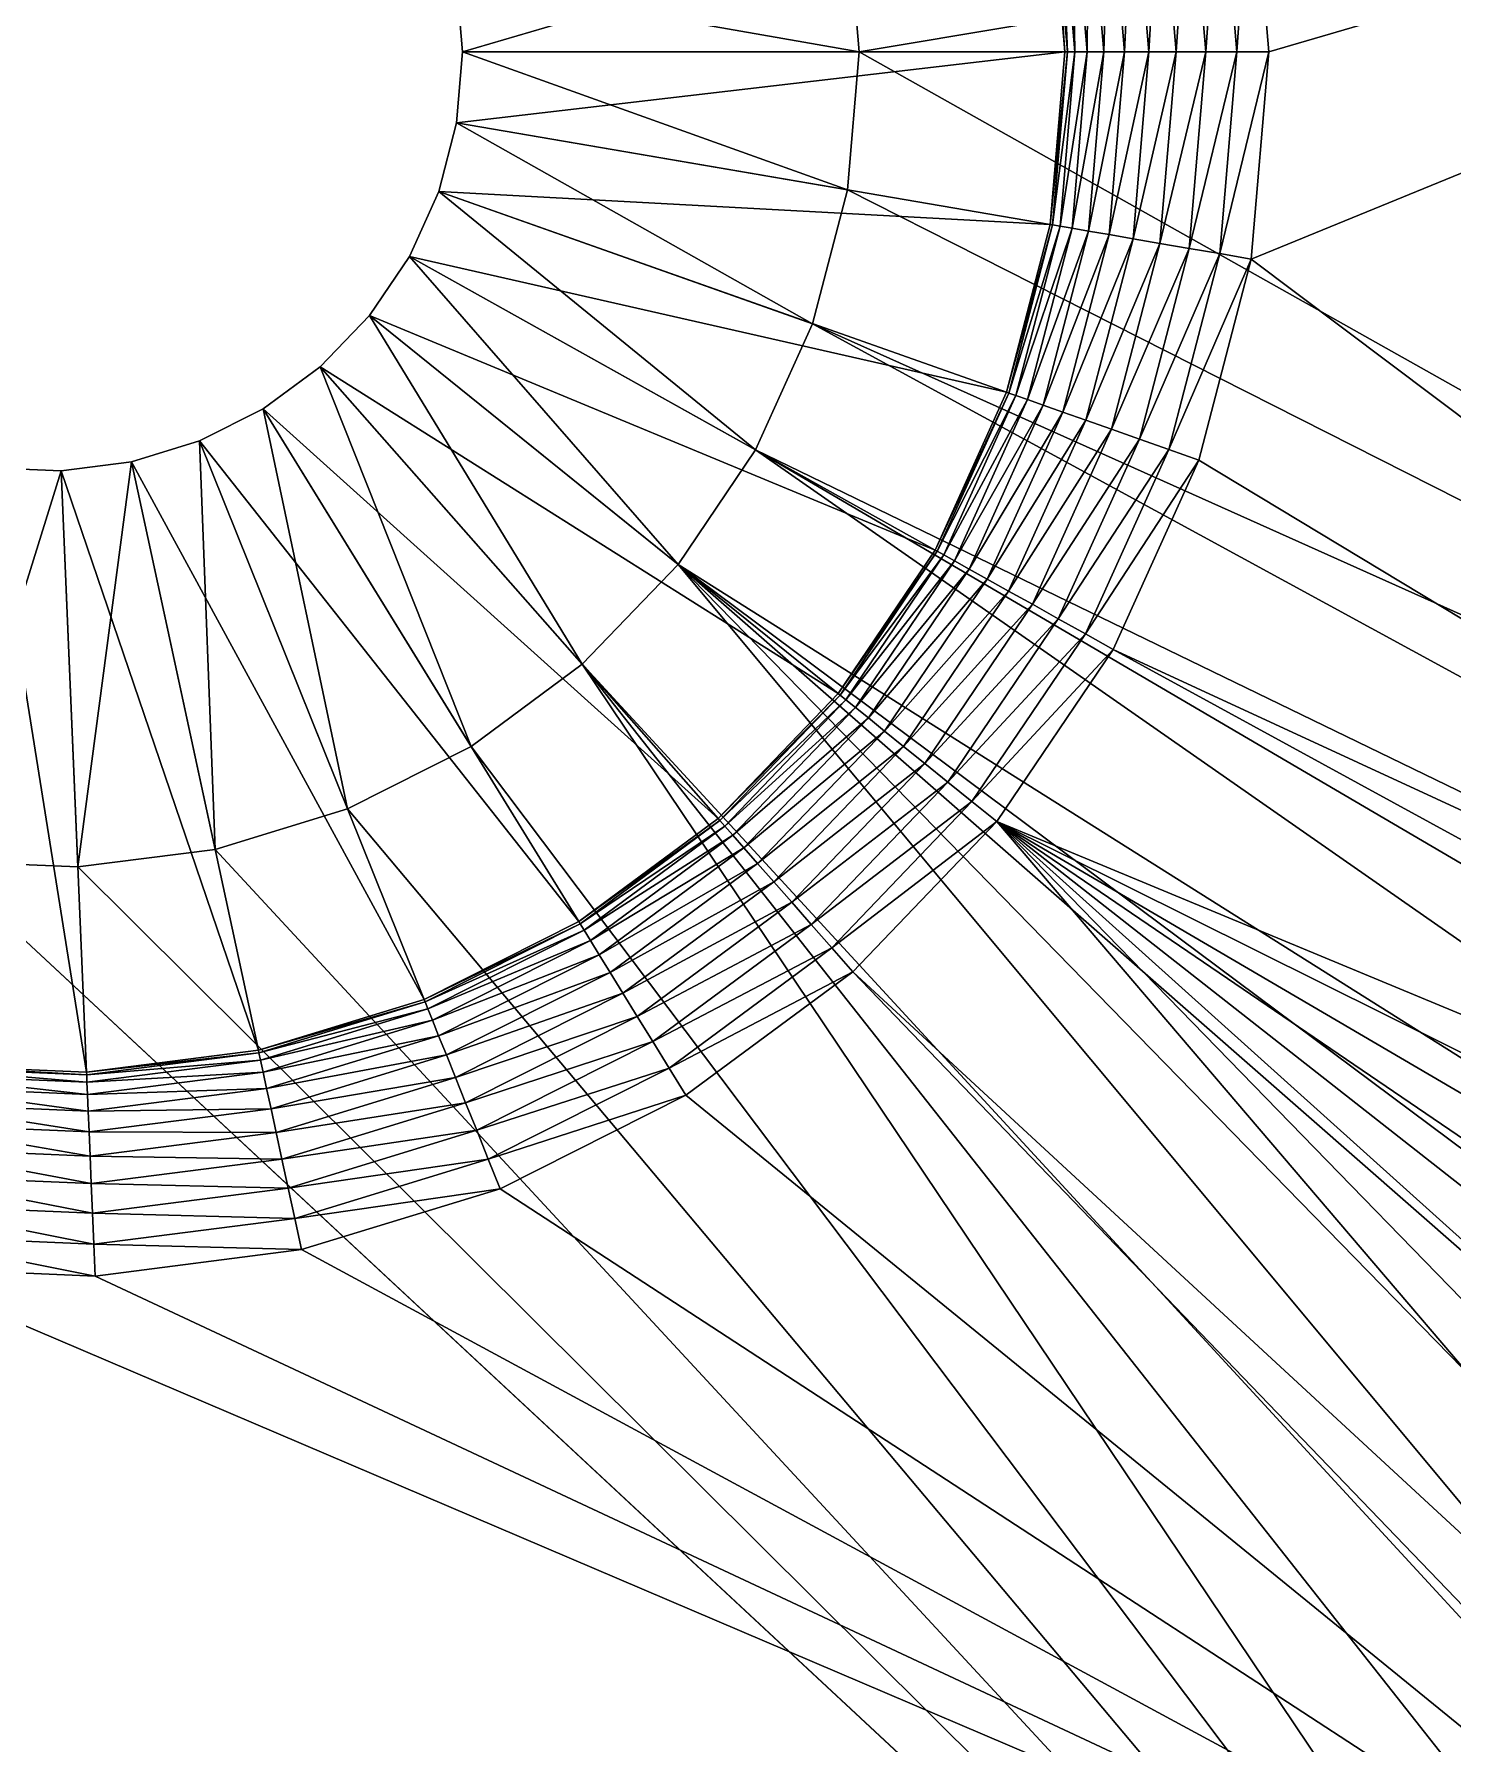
# Model space of a CAD drawing. Header units: millimetres. Extents: x 19.3 to 105.6, y 153.8 to 217.3.
# Drawn here: x 90.35 to 95.87, y 158.64 to 165.29 of the extents above; entities that cross this region are included whole.
import ezdxf

# ---------------------------------------------------------------- set-up
doc = ezdxf.new("R2010")
doc.units = ezdxf.units.MM
doc.layers.get('0').update_dxf_attribs({"color": 132, "linetype": 'CONTINUOUS'})

msp = doc.modelspace()

# ---------------------------------------------------------------- linework, layer by layer
at = {"invisible_edges": 16}
for points in [[(95.1542, 165.2222, 19.0436), (101.794, 167.1642, 19.0436), (95.0856, 164.4162, 19.0436)], [(95.0856, 164.4162, 19.0436), (101.794, 167.1642, 19.0436), (101.1786, 159.833, 19.0436)], [(95.1542, 165.2222, 19.0436), (95.0856, 166.0281, 19.0436), (101.794, 167.1642, 19.0436)], [(104.1758, 166.9976, 21.4312), (93.5147, 165.7587, 21.4312), (93.5604, 165.2222, 21.4312)], [(104.1758, 166.9976, 21.4312), (93.5604, 165.2222, 21.4312), (103.5548, 159.6001, 21.4312)], [(94.7305, 165.9672, 18.9571), (94.6877, 165.2222, 18.8921), (94.6258, 165.9492, 18.8921)], [(94.7939, 165.2222, 18.9571), (94.6877, 165.2222, 18.8921), (94.7305, 165.9672, 18.9571)], [(94.8439, 165.9866, 19.0048), (94.7939, 165.2222, 18.9571), (94.7305, 165.9672, 18.9571)], [(94.909, 165.2222, 19.0048), (94.7939, 165.2222, 18.9571), (94.8439, 165.9866, 19.0048)], [(94.9632, 166.0071, 19.0339), (94.909, 165.2222, 19.0048), (94.8439, 165.9866, 19.0048)], [(95.0301, 165.2222, 19.0339), (94.909, 165.2222, 19.0048), (94.9632, 166.0071, 19.0339)], [(95.0856, 166.0281, 19.0436), (95.0301, 165.2222, 19.0339), (94.9632, 166.0071, 19.0339)], [(95.1542, 165.2222, 19.0436), (95.0301, 165.2222, 19.0339), (95.0856, 166.0281, 19.0436)], [(94.3416, 165.9005, 18.4952), (94.3703, 165.2222, 18.3741), (94.3129, 165.8956, 18.3741)], [(94.3886, 165.9086, 18.6103), (94.3993, 165.2222, 18.4952), (94.3416, 165.9005, 18.4952)], [(94.3993, 165.2222, 18.4952), (94.3703, 165.2222, 18.3741), (94.3416, 165.9005, 18.4952)], [(94.4527, 165.9196, 18.7165), (94.447, 165.2222, 18.6103), (94.3886, 165.9086, 18.6103)], [(94.447, 165.2222, 18.6103), (94.3993, 165.2222, 18.4952), (94.3886, 165.9086, 18.6103)], [(94.5121, 165.2222, 18.7165), (94.447, 165.2222, 18.6103), (94.4527, 165.9196, 18.7165)], [(94.5324, 165.9332, 18.8112), (94.5121, 165.2222, 18.7165), (94.4527, 165.9196, 18.7165)], [(94.593, 165.2222, 18.8112), (94.5121, 165.2222, 18.7165), (94.5324, 165.9332, 18.8112)], [(94.6258, 165.9492, 18.8921), (94.593, 165.2222, 18.8112), (94.5324, 165.9332, 18.8112)], [(94.6877, 165.2222, 18.8921), (94.593, 165.2222, 18.8112), (94.6258, 165.9492, 18.8921)], [(91.9939, 165.498, 15.8687), (94.3033, 165.8939, 15.8687), (92.0173, 165.2222, 15.8687)], [(92.0173, 165.2222, 15.8687), (94.3033, 165.8939, 15.8687), (94.3605, 165.2222, 15.8687)], [(94.3129, 165.8956, 18.3741), (94.3605, 165.2222, 18.2499), (94.3033, 165.8939, 18.2499)], [(94.3605, 165.2222, 18.2499), (94.3605, 165.2222, 15.8687), (94.3033, 165.8939, 15.8687)], [(94.3605, 165.2222, 18.2499), (94.3033, 165.8939, 15.8687), (94.3033, 165.8939, 18.2499)], [(94.3703, 165.2222, 18.3741), (94.3605, 165.2222, 18.2499), (94.3129, 165.8956, 18.3741)], [(91.9939, 165.498, 19.9326), (93.5604, 165.2222, 19.9326), (93.5147, 165.7587, 19.9326)], [(93.5604, 165.2222, 19.9326), (93.5604, 165.2222, 21.4312), (93.5147, 165.7587, 21.4312)], [(93.5604, 165.2222, 19.9326), (93.5147, 165.7587, 21.4312), (93.5147, 165.7587, 19.9326)], [(91.9939, 165.498, 19.9326), (91.9939, 165.498, 15.8687), (92.0173, 165.2222, 15.8687)], [(91.9939, 165.498, 19.9326), (92.0173, 165.2222, 15.8687), (92.0173, 165.2222, 19.9326)], [(92.0173, 165.2222, 19.9326), (93.5604, 165.2222, 19.9326), (91.9939, 165.498, 19.9326)], [(92.0173, 165.2222, 15.8687), (94.3605, 165.2222, 15.8687), (91.9939, 164.9464, 15.8687)], [(91.9939, 164.9464, 15.8687), (94.3605, 165.2222, 15.8687), (94.3033, 164.5504, 15.8687)], [(92.0173, 165.2222, 19.9326), (92.0173, 165.2222, 15.8687), (91.9939, 164.9464, 15.8687)], [(92.0173, 165.2222, 19.9326), (91.9939, 164.9464, 15.8687), (91.9939, 164.9464, 19.9326)], [(91.9939, 164.9464, 19.9326), (93.5147, 164.6856, 19.9326), (92.0173, 165.2222, 19.9326)], [(92.0173, 165.2222, 19.9326), (93.5147, 164.6856, 19.9326), (93.5604, 165.2222, 19.9326)], [(93.5604, 165.2222, 21.4312), (93.5147, 164.6856, 21.4312), (103.5548, 159.6001, 21.4312)], [(93.5147, 164.6856, 19.9326), (93.5604, 165.2222, 21.4312), (93.5604, 165.2222, 19.9326)], [(93.5147, 164.6856, 19.9326), (93.5147, 164.6856, 21.4312), (93.5604, 165.2222, 21.4312)], [(94.3033, 164.5504, 18.2499), (94.3033, 164.5504, 15.8687), (94.3605, 165.2222, 15.8687)], [(94.3033, 164.5504, 18.2499), (94.3605, 165.2222, 15.8687), (94.3605, 165.2222, 18.2499)], [(94.3129, 164.5487, 18.3741), (94.3033, 164.5504, 18.2499), (94.3703, 165.2222, 18.3741)], [(94.3703, 165.2222, 18.3741), (94.3033, 164.5504, 18.2499), (94.3605, 165.2222, 18.2499)], [(94.3416, 164.5438, 18.4952), (94.3129, 164.5487, 18.3741), (94.3993, 165.2222, 18.4952)], [(94.3993, 165.2222, 18.4952), (94.3129, 164.5487, 18.3741), (94.3703, 165.2222, 18.3741)], [(94.3886, 164.5357, 18.6103), (94.3416, 164.5438, 18.4952), (94.447, 165.2222, 18.6103)], [(94.447, 165.2222, 18.6103), (94.3416, 164.5438, 18.4952), (94.3993, 165.2222, 18.4952)], [(94.4527, 164.5247, 18.7165), (94.3886, 164.5357, 18.6103), (94.5121, 165.2222, 18.7165)], [(94.5121, 165.2222, 18.7165), (94.3886, 164.5357, 18.6103), (94.447, 165.2222, 18.6103)], [(94.5324, 164.5111, 18.8112), (94.4527, 164.5247, 18.7165), (94.593, 165.2222, 18.8112)], [(94.593, 165.2222, 18.8112), (94.4527, 164.5247, 18.7165), (94.5121, 165.2222, 18.7165)], [(94.6258, 164.4951, 18.8921), (94.5324, 164.5111, 18.8112), (94.6877, 165.2222, 18.8921)], [(94.6877, 165.2222, 18.8921), (94.5324, 164.5111, 18.8112), (94.593, 165.2222, 18.8112)], [(94.7305, 164.4771, 18.9571), (94.6258, 164.4951, 18.8921), (94.7939, 165.2222, 18.9571)], [(94.7939, 165.2222, 18.9571), (94.6258, 164.4951, 18.8921), (94.6877, 165.2222, 18.8921)], [(94.8439, 164.4577, 19.0048), (94.7305, 164.4771, 18.9571), (94.909, 165.2222, 19.0048)], [(94.909, 165.2222, 19.0048), (94.7305, 164.4771, 18.9571), (94.7939, 165.2222, 18.9571)], [(94.9632, 164.4372, 19.0339), (94.8439, 164.4577, 19.0048), (95.0301, 165.2222, 19.0339)], [(95.0301, 165.2222, 19.0339), (94.8439, 164.4577, 19.0048), (94.909, 165.2222, 19.0048)], [(95.0856, 164.4162, 19.0436), (94.9632, 164.4372, 19.0339), (95.1542, 165.2222, 19.0436)], [(95.1542, 165.2222, 19.0436), (94.9632, 164.4372, 19.0339), (95.0301, 165.2222, 19.0339)], [(91.9939, 164.9464, 15.8687), (94.3033, 164.5504, 15.8687), (91.9241, 164.6785, 15.8687)], [(91.9939, 164.9464, 19.9326), (91.9939, 164.9464, 15.8687), (91.9241, 164.6785, 15.8687)], [(91.9939, 164.9464, 19.9326), (91.9241, 164.6785, 15.8687), (91.9241, 164.6785, 19.9326)], [(91.9241, 164.6785, 19.9326), (93.379, 164.1644, 19.9326), (91.9939, 164.9464, 19.9326)], [(91.9939, 164.9464, 19.9326), (93.379, 164.1644, 19.9326), (93.5147, 164.6856, 19.9326)], [(98.025, 154.5859, 21.4312), (37.6347, 164.6856, 21.4312), (37.499, 164.1644, 21.4312)], [(89.9821, 162.0729, 21.4312), (37.6347, 164.6856, 21.4312), (98.025, 154.5859, 21.4312)], [(91.9241, 164.6785, 15.8687), (94.1334, 163.8979, 15.8687), (91.8101, 164.4263, 15.8687)], [(91.9241, 164.6785, 19.9326), (91.9241, 164.6785, 15.8687), (91.8101, 164.4263, 15.8687)], [(91.9241, 164.6785, 19.9326), (91.8101, 164.4263, 15.8687), (91.8101, 164.4263, 19.9326)], [(91.8101, 164.4263, 19.9326), (93.1572, 163.6737, 19.9326), (91.9241, 164.6785, 19.9326)], [(91.9241, 164.6785, 15.8687), (94.3033, 164.5504, 15.8687), (94.1334, 163.8979, 15.8687)], [(91.9241, 164.6785, 19.9326), (93.1572, 163.6737, 19.9326), (93.379, 164.1644, 19.9326)], [(103.5548, 159.6001, 21.4312), (93.5147, 164.6856, 21.4312), (93.379, 164.1644, 21.4312)], [(93.379, 164.1644, 19.9326), (93.379, 164.1644, 21.4312), (93.5147, 164.6856, 21.4312)], [(93.379, 164.1644, 19.9326), (93.5147, 164.6856, 21.4312), (93.5147, 164.6856, 19.9326)], [(94.1334, 163.8979, 18.2499), (94.1334, 163.8979, 15.8687), (94.3033, 164.5504, 15.8687)], [(94.1334, 163.8979, 18.2499), (94.3033, 164.5504, 15.8687), (94.3033, 164.5504, 18.2499)], [(94.3129, 164.5487, 18.3741), (94.1334, 163.8979, 18.2499), (94.3033, 164.5504, 18.2499)], [(94.1426, 163.8946, 18.3741), (94.1334, 163.8979, 18.2499), (94.3129, 164.5487, 18.3741)], [(94.3416, 164.5438, 18.4952), (94.1426, 163.8946, 18.3741), (94.3129, 164.5487, 18.3741)], [(94.17, 163.8849, 18.4952), (94.1426, 163.8946, 18.3741), (94.3416, 164.5438, 18.4952)], [(94.3886, 164.5357, 18.6103), (94.17, 163.8849, 18.4952), (94.3416, 164.5438, 18.4952)], [(94.215, 163.8691, 18.6103), (94.17, 163.8849, 18.4952), (94.3886, 164.5357, 18.6103)], [(94.4527, 164.5247, 18.7165), (94.215, 163.8691, 18.6103), (94.3886, 164.5357, 18.6103)], [(94.2763, 163.8474, 18.7165), (94.215, 163.8691, 18.6103), (94.4527, 164.5247, 18.7165)], [(94.5324, 164.5111, 18.8112), (94.2763, 163.8474, 18.7165), (94.4527, 164.5247, 18.7165)], [(94.3526, 163.8204, 18.8112), (94.2763, 163.8474, 18.7165), (94.5324, 164.5111, 18.8112)], [(94.6258, 164.4951, 18.8921), (94.3526, 163.8204, 18.8112), (94.5324, 164.5111, 18.8112)], [(94.4419, 163.7889, 18.8921), (94.3526, 163.8204, 18.8112), (94.6258, 164.4951, 18.8921)], [(94.7305, 164.4771, 18.9571), (94.4419, 163.7889, 18.8921), (94.6258, 164.4951, 18.8921)], [(94.542, 163.7535, 18.9571), (94.4419, 163.7889, 18.8921), (94.7305, 164.4771, 18.9571)], [(94.8439, 164.4577, 19.0048), (94.542, 163.7535, 18.9571), (94.7305, 164.4771, 18.9571)], [(94.6506, 163.7152, 19.0048), (94.542, 163.7535, 18.9571), (94.8439, 164.4577, 19.0048)], [(94.9632, 164.4372, 19.0339), (94.6506, 163.7152, 19.0048), (94.8439, 164.4577, 19.0048)], [(94.7647, 163.6748, 19.0339), (94.6506, 163.7152, 19.0048), (94.9632, 164.4372, 19.0339)], [(95.0856, 164.4162, 19.0436), (94.7647, 163.6748, 19.0339), (94.9632, 164.4372, 19.0339)], [(91.8101, 164.4263, 15.8687), (93.8557, 163.2835, 15.8687), (91.6551, 164.1969, 15.8687)], [(91.8101, 164.4263, 19.9326), (91.8101, 164.4263, 15.8687), (91.6551, 164.1969, 15.8687)], [(91.8101, 164.4263, 19.9326), (91.6551, 164.1969, 15.8687), (91.6551, 164.1969, 19.9326)], [(91.6551, 164.1969, 19.9326), (92.8556, 163.2276, 19.9326), (91.8101, 164.4263, 19.9326)], [(91.8101, 164.4263, 15.8687), (94.1334, 163.8979, 15.8687), (93.8557, 163.2835, 15.8687)], [(91.8101, 164.4263, 19.9326), (92.8556, 163.2276, 19.9326), (93.1572, 163.6737, 19.9326)], [(94.8818, 163.6335, 19.0436), (94.7647, 163.6748, 19.0339), (95.0856, 164.4162, 19.0436)], [(95.0856, 164.4162, 19.0436), (101.1786, 159.833, 19.0436), (94.8818, 163.6335, 19.0436)], [(91.6551, 164.1969, 15.8687), (93.4781, 162.7249, 15.8687), (91.4636, 163.9971, 15.8687)], [(91.6551, 164.1969, 19.9326), (91.6551, 164.1969, 15.8687), (91.4636, 163.9971, 15.8687)], [(91.6551, 164.1969, 19.9326), (91.4636, 163.9971, 15.8687), (91.4636, 163.9971, 19.9326)], [(91.4636, 163.9971, 19.9326), (92.483, 162.8388, 19.9326), (91.6551, 164.1969, 19.9326)], [(91.6551, 164.1969, 15.8687), (93.8557, 163.2835, 15.8687), (93.4781, 162.7249, 15.8687)], [(91.6551, 164.1969, 19.9326), (92.483, 162.8388, 19.9326), (92.8556, 163.2276, 19.9326)], [(37.499, 164.1644, 21.4312), (37.2772, 163.6737, 21.4312), (98.025, 154.5859, 21.4312)], [(103.3925, 158.7063, 21.4312), (93.379, 164.1644, 21.4312), (93.1572, 163.6737, 21.4312)], [(93.1572, 163.6737, 19.9326), (93.1572, 163.6737, 21.4312), (93.379, 164.1644, 21.4312)], [(93.1572, 163.6737, 19.9326), (93.379, 164.1644, 21.4312), (93.379, 164.1644, 19.9326)], [(103.5548, 159.6001, 21.4312), (93.379, 164.1644, 21.4312), (103.3925, 158.7063, 21.4312)], [(91.4636, 163.9971, 15.8687), (93.0116, 162.2381, 15.8687), (91.241, 163.8325, 15.8687)], [(91.4636, 163.9971, 19.9326), (91.4636, 163.9971, 15.8687), (91.241, 163.8325, 15.8687)], [(91.4636, 163.9971, 19.9326), (91.241, 163.8325, 15.8687), (91.241, 163.8325, 19.9326)], [(91.241, 163.8325, 19.9326), (92.0501, 162.5185, 19.9326), (91.4636, 163.9971, 19.9326)], [(91.4636, 163.9971, 15.8687), (93.4781, 162.7249, 15.8687), (93.0116, 162.2381, 15.8687)], [(91.4636, 163.9971, 19.9326), (92.0501, 162.5185, 19.9326), (92.483, 162.8388, 19.9326)], [(93.8557, 163.2835, 18.2499), (93.8557, 163.2835, 15.8687), (94.1334, 163.8979, 15.8687)], [(93.8557, 163.2835, 18.2499), (94.1334, 163.8979, 15.8687), (94.1334, 163.8979, 18.2499)], [(94.1426, 163.8946, 18.3741), (93.8557, 163.2835, 18.2499), (94.1334, 163.8979, 18.2499)], [(93.8642, 163.2787, 18.3741), (93.8557, 163.2835, 18.2499), (94.1426, 163.8946, 18.3741)], [(94.17, 163.8849, 18.4952), (93.8642, 163.2787, 18.3741), (94.1426, 163.8946, 18.3741)], [(93.8896, 163.2646, 18.4952), (93.8642, 163.2787, 18.3741), (94.17, 163.8849, 18.4952)], [(94.215, 163.8691, 18.6103), (93.8896, 163.2646, 18.4952), (94.17, 163.8849, 18.4952)], [(93.9312, 163.2413, 18.6103), (93.8896, 163.2646, 18.4952), (94.215, 163.8691, 18.6103)], [(94.2763, 163.8474, 18.7165), (93.9312, 163.2413, 18.6103), (94.215, 163.8691, 18.6103)], [(93.988, 163.2096, 18.7165), (93.9312, 163.2413, 18.6103), (94.2763, 163.8474, 18.7165)], [(94.3526, 163.8204, 18.8112), (93.988, 163.2096, 18.7165), (94.2763, 163.8474, 18.7165)], [(91.241, 163.8325, 15.8687), (92.4696, 161.8372, 15.8687), (90.9939, 163.7079, 15.8687)], [(91.241, 163.8325, 19.9326), (91.241, 163.8325, 15.8687), (90.9939, 163.7079, 15.8687)], [(91.241, 163.8325, 19.9326), (90.9939, 163.7079, 15.8687), (90.9939, 163.7079, 19.9326)], [(90.9939, 163.7079, 19.9326), (91.5692, 162.2761, 19.9326), (91.241, 163.8325, 19.9326)], [(91.241, 163.8325, 15.8687), (93.0116, 162.2381, 15.8687), (92.4696, 161.8372, 15.8687)], [(91.241, 163.8325, 19.9326), (91.5692, 162.2761, 19.9326), (92.0501, 162.5185, 19.9326)], [(94.0587, 163.1701, 18.8112), (93.988, 163.2096, 18.7165), (94.3526, 163.8204, 18.8112)], [(94.4419, 163.7889, 18.8921), (94.0587, 163.1701, 18.8112), (94.3526, 163.8204, 18.8112)], [(94.1413, 163.1239, 18.8921), (94.0587, 163.1701, 18.8112), (94.4419, 163.7889, 18.8921)], [(94.542, 163.7535, 18.9571), (94.1413, 163.1239, 18.8921), (94.4419, 163.7889, 18.8921)], [(90.9939, 163.7079, 15.8687), (91.8675, 161.5337, 15.8687), (90.7292, 163.6268, 15.8687)], [(90.9939, 163.7079, 19.9326), (90.9939, 163.7079, 15.8687), (90.7292, 163.6268, 15.8687)], [(90.9939, 163.7079, 19.9326), (90.7292, 163.6268, 15.8687), (90.7292, 163.6268, 19.9326)], [(90.7292, 163.6268, 19.9326), (91.0543, 162.1184, 19.9326), (90.9939, 163.7079, 19.9326)], [(90.9939, 163.7079, 15.8687), (92.4696, 161.8372, 15.8687), (91.8675, 161.5337, 15.8687)], [(90.9939, 163.7079, 19.9326), (91.0543, 162.1184, 19.9326), (91.5692, 162.2761, 19.9326)], [(94.2341, 163.0722, 18.9571), (94.1413, 163.1239, 18.8921), (94.542, 163.7535, 18.9571)], [(94.6506, 163.7152, 19.0048), (94.2341, 163.0722, 18.9571), (94.542, 163.7535, 18.9571)], [(94.3345, 163.016, 19.0048), (94.2341, 163.0722, 18.9571), (94.6506, 163.7152, 19.0048)], [(94.7647, 163.6748, 19.0339), (94.3345, 163.016, 19.0048), (94.6506, 163.7152, 19.0048)], [(98.025, 154.5859, 21.4312), (37.2772, 163.6737, 21.4312), (36.9756, 163.2276, 21.4312)], [(92.8556, 163.2276, 21.4312), (102.6458, 157.0567, 21.4312), (93.1572, 163.6737, 21.4312)], [(92.8556, 163.2276, 19.9326), (92.8556, 163.2276, 21.4312), (93.1572, 163.6737, 21.4312)], [(92.8556, 163.2276, 19.9326), (93.1572, 163.6737, 21.4312), (93.1572, 163.6737, 19.9326)], [(93.1572, 163.6737, 21.4312), (102.6458, 157.0567, 21.4312), (103.0868, 157.8508, 21.4312)], [(93.1572, 163.6737, 21.4312), (103.0868, 157.8508, 21.4312), (103.3925, 158.7063, 21.4312)], [(94.4403, 162.957, 19.0339), (94.3345, 163.016, 19.0048), (94.7647, 163.6748, 19.0339)], [(94.8818, 163.6335, 19.0436), (94.4403, 162.957, 19.0339), (94.7647, 163.6748, 19.0339)], [(90.1781, 163.6034, 15.8687), (90.5541, 161.2506, 15.8687), (89.8805, 161.2793, 15.8687)], [(90.1781, 163.6034, 19.9326), (89.9821, 162.0729, 19.9326), (90.4546, 163.5917, 19.9326)], [(90.4546, 163.5917, 19.9326), (89.9821, 162.0729, 19.9326), (90.5201, 162.05, 19.9326)], [(90.4546, 163.5917, 15.8687), (90.5541, 161.2506, 15.8687), (90.1781, 163.6034, 15.8687)], [(90.4546, 163.5917, 19.9326), (90.4546, 163.5917, 15.8687), (90.1781, 163.6034, 15.8687)], [(90.4546, 163.5917, 19.9326), (90.1781, 163.6034, 15.8687), (90.1781, 163.6034, 19.9326)], [(90.7292, 163.6268, 15.8687), (91.2229, 161.3363, 15.8687), (90.4546, 163.5917, 15.8687)], [(90.7292, 163.6268, 19.9326), (90.7292, 163.6268, 15.8687), (90.4546, 163.5917, 15.8687)], [(90.7292, 163.6268, 19.9326), (90.4546, 163.5917, 15.8687), (90.4546, 163.5917, 19.9326)], [(90.4546, 163.5917, 19.9326), (90.5201, 162.05, 19.9326), (90.7292, 163.6268, 19.9326)], [(90.4546, 163.5917, 15.8687), (91.2229, 161.3363, 15.8687), (90.5541, 161.2506, 15.8687)], [(90.7292, 163.6268, 19.9326), (90.5201, 162.05, 19.9326), (91.0543, 162.1184, 19.9326)], [(90.7292, 163.6268, 15.8687), (91.8675, 161.5337, 15.8687), (91.2229, 161.3363, 15.8687)], [(94.5487, 162.8964, 19.0436), (94.4403, 162.957, 19.0339), (94.8818, 163.6335, 19.0436)], [(94.8818, 163.6335, 19.0436), (101.1786, 159.833, 19.0436), (94.5487, 162.8964, 19.0436)], [(93.4781, 162.7249, 18.2499), (93.4781, 162.7249, 15.8687), (93.8557, 163.2835, 15.8687)], [(93.4781, 162.7249, 18.2499), (93.8557, 163.2835, 15.8687), (93.8557, 163.2835, 18.2499)], [(93.8642, 163.2787, 18.3741), (93.4781, 162.7249, 18.2499), (93.8557, 163.2835, 18.2499)], [(93.4857, 162.7188, 18.3741), (93.4781, 162.7249, 18.2499), (93.8642, 163.2787, 18.3741)], [(93.8896, 163.2646, 18.4952), (93.4857, 162.7188, 18.3741), (93.8642, 163.2787, 18.3741)], [(93.5084, 162.7005, 18.4952), (93.4857, 162.7188, 18.3741), (93.8896, 163.2646, 18.4952)], [(93.9312, 163.2413, 18.6103), (93.5084, 162.7005, 18.4952), (93.8896, 163.2646, 18.4952)], [(93.5455, 162.6706, 18.6103), (93.5084, 162.7005, 18.4952), (93.9312, 163.2413, 18.6103)], [(93.988, 163.2096, 18.7165), (93.5455, 162.6706, 18.6103), (93.9312, 163.2413, 18.6103)], [(98.025, 154.5859, 21.4312), (36.9756, 163.2276, 21.4312), (36.603, 162.8388, 21.4312)], [(92.483, 162.8388, 21.4312), (99.8116, 154.881, 21.4312), (92.8556, 163.2276, 21.4312)], [(92.483, 162.8388, 19.9326), (92.483, 162.8388, 21.4312), (92.8556, 163.2276, 21.4312)], [(92.483, 162.8388, 19.9326), (92.8556, 163.2276, 21.4312), (92.8556, 163.2276, 19.9326)], [(101.4083, 155.7348, 21.4312), (102.0813, 156.345, 21.4312), (92.8556, 163.2276, 21.4312)], [(92.8556, 163.2276, 21.4312), (102.0813, 156.345, 21.4312), (102.6458, 157.0567, 21.4312)], [(92.8556, 163.2276, 21.4312), (99.8116, 154.881, 21.4312), (100.645, 155.2424, 21.4312)], [(92.8556, 163.2276, 21.4312), (100.645, 155.2424, 21.4312), (101.4083, 155.7348, 21.4312)], [(93.5961, 162.6297, 18.7165), (93.5455, 162.6706, 18.6103), (93.988, 163.2096, 18.7165)], [(94.0587, 163.1701, 18.8112), (93.5961, 162.6297, 18.7165), (93.988, 163.2096, 18.7165)], [(93.659, 162.5789, 18.8112), (93.5961, 162.6297, 18.7165), (94.0587, 163.1701, 18.8112)], [(94.1413, 163.1239, 18.8921), (93.659, 162.5789, 18.8112), (94.0587, 163.1701, 18.8112)], [(93.7327, 162.5194, 18.8921), (93.659, 162.5789, 18.8112), (94.1413, 163.1239, 18.8921)], [(94.2341, 163.0722, 18.9571), (93.7327, 162.5194, 18.8921), (94.1413, 163.1239, 18.8921)], [(93.8153, 162.4527, 18.9571), (93.7327, 162.5194, 18.8921), (94.2341, 163.0722, 18.9571)], [(94.3345, 163.016, 19.0048), (93.8153, 162.4527, 18.9571), (94.2341, 163.0722, 18.9571)], [(93.9049, 162.3804, 19.0048), (93.8153, 162.4527, 18.9571), (94.3345, 163.016, 19.0048)], [(94.4403, 162.957, 19.0339), (93.9049, 162.3804, 19.0048), (94.3345, 163.016, 19.0048)], [(93.9991, 162.3043, 19.0339), (93.9049, 162.3804, 19.0048), (94.4403, 162.957, 19.0339)], [(94.5487, 162.8964, 19.0436), (93.9991, 162.3043, 19.0339), (94.4403, 162.957, 19.0339)], [(36.603, 162.8388, 21.4312), (36.1701, 162.5185, 21.4312), (98.025, 154.5859, 21.4312)], [(92.0501, 162.5185, 21.4312), (98.025, 154.5859, 21.4312), (92.483, 162.8388, 21.4312)], [(92.0501, 162.5185, 19.9326), (92.0501, 162.5185, 21.4312), (92.483, 162.8388, 21.4312)], [(92.0501, 162.5185, 19.9326), (92.483, 162.8388, 21.4312), (92.483, 162.8388, 19.9326)], [(98.025, 154.5859, 21.4312), (98.9304, 154.6602, 21.4312), (92.483, 162.8388, 21.4312)], [(92.483, 162.8388, 21.4312), (98.9304, 154.6602, 21.4312), (99.8116, 154.881, 21.4312)], [(94.0957, 162.2263, 19.0436), (93.9991, 162.3043, 19.0339), (94.5487, 162.8964, 19.0436)], [(94.5487, 162.8964, 19.0436), (101.086, 159.3233, 19.0436), (94.0957, 162.2263, 19.0436)], [(94.5487, 162.8964, 19.0436), (101.1786, 159.833, 19.0436), (101.086, 159.3233, 19.0436)], [(93.0116, 162.2381, 18.2499), (93.0116, 162.2381, 15.8687), (93.4781, 162.7249, 15.8687)], [(93.0116, 162.2381, 18.2499), (93.4781, 162.7249, 15.8687), (93.4781, 162.7249, 18.2499)], [(93.4857, 162.7188, 18.3741), (93.0116, 162.2381, 18.2499), (93.4781, 162.7249, 18.2499)], [(93.0181, 162.2308, 18.3741), (93.0116, 162.2381, 18.2499), (93.4857, 162.7188, 18.3741)], [(93.5084, 162.7005, 18.4952), (93.0181, 162.2308, 18.3741), (93.4857, 162.7188, 18.3741)], [(93.0373, 162.209, 18.4952), (93.0181, 162.2308, 18.3741), (93.5084, 162.7005, 18.4952)], [(93.5455, 162.6706, 18.6103), (93.0373, 162.209, 18.4952), (93.5084, 162.7005, 18.4952)], [(93.0688, 162.1732, 18.6103), (93.0373, 162.209, 18.4952), (93.5455, 162.6706, 18.6103)], [(93.5961, 162.6297, 18.7165), (93.0688, 162.1732, 18.6103), (93.5455, 162.6706, 18.6103)], [(93.1118, 162.1244, 18.7165), (93.0688, 162.1732, 18.6103), (93.5961, 162.6297, 18.7165)], [(93.659, 162.5789, 18.8112), (93.1118, 162.1244, 18.7165), (93.5961, 162.6297, 18.7165)], [(93.1652, 162.0636, 18.8112), (93.1118, 162.1244, 18.7165), (93.659, 162.5789, 18.8112)], [(93.7327, 162.5194, 18.8921), (93.1652, 162.0636, 18.8112), (93.659, 162.5789, 18.8112)], [(98.025, 154.5859, 21.4312), (36.1701, 162.5185, 21.4312), (35.6892, 162.2761, 21.4312)], [(92.0501, 162.5185, 21.4312), (91.5692, 162.2761, 21.4312), (98.025, 154.5859, 21.4312)], [(91.5692, 162.2761, 19.9326), (91.5692, 162.2761, 21.4312), (92.0501, 162.5185, 21.4312)], [(91.5692, 162.2761, 19.9326), (92.0501, 162.5185, 21.4312), (92.0501, 162.5185, 19.9326)], [(93.2278, 161.9925, 18.8921), (93.1652, 162.0636, 18.8112), (93.7327, 162.5194, 18.8921)], [(93.8153, 162.4527, 18.9571), (93.2278, 161.9925, 18.8921), (93.7327, 162.5194, 18.8921)], [(93.298, 161.9128, 18.9571), (93.2278, 161.9925, 18.8921), (93.8153, 162.4527, 18.9571)], [(93.9049, 162.3804, 19.0048), (93.298, 161.9128, 18.9571), (93.8153, 162.4527, 18.9571)], [(93.374, 161.8264, 19.0048), (93.298, 161.9128, 18.9571), (93.9049, 162.3804, 19.0048)], [(93.9991, 162.3043, 19.0339), (93.374, 161.8264, 19.0048), (93.9049, 162.3804, 19.0048)], [(93.454, 161.7355, 19.0339), (93.374, 161.8264, 19.0048), (93.9991, 162.3043, 19.0339)], [(94.0957, 162.2263, 19.0436), (93.454, 161.7355, 19.0339), (93.9991, 162.3043, 19.0339)], [(98.025, 154.5859, 21.4312), (35.6892, 162.2761, 21.4312), (26.8657, 154.5859, 21.4312)], [(91.5692, 162.2761, 21.4312), (91.0543, 162.1184, 21.4312), (98.025, 154.5859, 21.4312)], [(91.0543, 162.1184, 19.9326), (91.0543, 162.1184, 21.4312), (91.5692, 162.2761, 21.4312)], [(91.0543, 162.1184, 19.9326), (91.5692, 162.2761, 21.4312), (91.5692, 162.2761, 19.9326)], [(92.4696, 161.8372, 18.2499), (92.4696, 161.8372, 15.8687), (93.0116, 162.2381, 15.8687)], [(92.4696, 161.8372, 18.2499), (93.0116, 162.2381, 15.8687), (93.0116, 162.2381, 18.2499)], [(93.0181, 162.2308, 18.3741), (92.4696, 161.8372, 18.2499), (93.0116, 162.2381, 18.2499)], [(92.4747, 161.8289, 18.3741), (92.4696, 161.8372, 18.2499), (93.0181, 162.2308, 18.3741)], [(93.0373, 162.209, 18.4952), (92.4747, 161.8289, 18.3741), (93.0181, 162.2308, 18.3741)], [(92.4899, 161.8042, 18.4952), (92.4747, 161.8289, 18.3741), (93.0373, 162.209, 18.4952)], [(93.0688, 162.1732, 18.6103), (92.4899, 161.8042, 18.4952), (93.0373, 162.209, 18.4952)], [(92.5149, 161.7636, 18.6103), (92.4899, 161.8042, 18.4952), (93.0688, 162.1732, 18.6103)], [(93.1118, 162.1244, 18.7165), (92.5149, 161.7636, 18.6103), (93.0688, 162.1732, 18.6103)], [(93.536, 161.6423, 19.0436), (93.454, 161.7355, 19.0339), (94.0957, 162.2263, 19.0436)], [(98.5413, 157.0158, 19.0436), (93.536, 161.6423, 19.0436), (94.0957, 162.2263, 19.0436)], [(98.5413, 157.0158, 19.0436), (94.0957, 162.2263, 19.0436), (99.0439, 157.1418, 19.0436)], [(99.0439, 157.1418, 19.0436), (94.0957, 162.2263, 19.0436), (99.5191, 157.3479, 19.0436)], [(100.6602, 158.3826, 19.0436), (100.3382, 157.9767, 19.0436), (94.0957, 162.2263, 19.0436)], [(94.0957, 162.2263, 19.0436), (100.3382, 157.9767, 19.0436), (99.9545, 157.6287, 19.0436)], [(94.0957, 162.2263, 19.0436), (99.9545, 157.6287, 19.0436), (99.5191, 157.3479, 19.0436)], [(94.0957, 162.2263, 19.0436), (101.086, 159.3233, 19.0436), (100.9117, 158.8354, 19.0436)], [(94.0957, 162.2263, 19.0436), (100.9117, 158.8354, 19.0436), (100.6602, 158.3826, 19.0436)], [(98.025, 154.5859, 21.4312), (91.0543, 162.1184, 21.4312), (90.5201, 162.05, 21.4312)], [(90.5201, 162.05, 19.9326), (90.5201, 162.05, 21.4312), (91.0543, 162.1184, 21.4312)], [(90.5201, 162.05, 19.9326), (91.0543, 162.1184, 21.4312), (91.0543, 162.1184, 19.9326)], [(92.549, 161.7081, 18.7165), (92.5149, 161.7636, 18.6103), (93.1118, 162.1244, 18.7165)], [(93.1652, 162.0636, 18.8112), (92.549, 161.7081, 18.7165), (93.1118, 162.1244, 18.7165)], [(98.025, 154.5859, 21.4312), (90.5201, 162.05, 21.4312), (89.9821, 162.0729, 21.4312)], [(89.9821, 162.0729, 19.9326), (89.9821, 162.0729, 21.4312), (90.5201, 162.05, 21.4312)], [(89.9821, 162.0729, 19.9326), (90.5201, 162.05, 21.4312), (90.5201, 162.05, 19.9326)], [(92.5914, 161.6393, 18.8112), (92.549, 161.7081, 18.7165), (93.1652, 162.0636, 18.8112)], [(93.2278, 161.9925, 18.8921), (92.5914, 161.6393, 18.8112), (93.1652, 162.0636, 18.8112)], [(92.6411, 161.5586, 18.8921), (92.5914, 161.6393, 18.8112), (93.2278, 161.9925, 18.8921)], [(93.298, 161.9128, 18.9571), (92.6411, 161.5586, 18.8921), (93.2278, 161.9925, 18.8921)], [(92.6968, 161.4682, 18.9571), (92.6411, 161.5586, 18.8921), (93.298, 161.9128, 18.9571)], [(93.374, 161.8264, 19.0048), (92.6968, 161.4682, 18.9571), (93.298, 161.9128, 18.9571)], [(91.8675, 161.5337, 18.2499), (91.8675, 161.5337, 15.8687), (92.4696, 161.8372, 15.8687)], [(91.8675, 161.5337, 18.2499), (92.4696, 161.8372, 15.8687), (92.4696, 161.8372, 18.2499)], [(92.4747, 161.8289, 18.3741), (91.8675, 161.5337, 18.2499), (92.4696, 161.8372, 18.2499)], [(91.8712, 161.5246, 18.3741), (91.8675, 161.5337, 18.2499), (92.4747, 161.8289, 18.3741)], [(92.4899, 161.8042, 18.4952), (91.8712, 161.5246, 18.3741), (92.4747, 161.8289, 18.3741)], [(91.882, 161.4977, 18.4952), (91.8712, 161.5246, 18.3741), (92.4899, 161.8042, 18.4952)], [(92.5149, 161.7636, 18.6103), (91.882, 161.4977, 18.4952), (92.4899, 161.8042, 18.4952)], [(92.7571, 161.3702, 19.0048), (92.6968, 161.4682, 18.9571), (93.374, 161.8264, 19.0048)], [(93.454, 161.7355, 19.0339), (92.7571, 161.3702, 19.0048), (93.374, 161.8264, 19.0048)], [(91.8998, 161.4534, 18.6103), (91.882, 161.4977, 18.4952), (92.5149, 161.7636, 18.6103)], [(92.549, 161.7081, 18.7165), (91.8998, 161.4534, 18.6103), (92.5149, 161.7636, 18.6103)], [(91.924, 161.3931, 18.7165), (91.8998, 161.4534, 18.6103), (92.549, 161.7081, 18.7165)], [(92.5914, 161.6393, 18.8112), (91.924, 161.3931, 18.7165), (92.549, 161.7081, 18.7165)], [(92.8206, 161.2671, 19.0339), (92.7571, 161.3702, 19.0048), (93.454, 161.7355, 19.0339)], [(93.536, 161.6423, 19.0436), (92.8206, 161.2671, 19.0339), (93.454, 161.7355, 19.0339)], [(91.9542, 161.318, 18.8112), (91.924, 161.3931, 18.7165), (92.5914, 161.6393, 18.8112)], [(92.6411, 161.5586, 18.8921), (91.9542, 161.318, 18.8112), (92.5914, 161.6393, 18.8112)], [(92.8857, 161.1613, 19.0436), (92.8206, 161.2671, 19.0339), (93.536, 161.6423, 19.0436)], [(98.025, 156.9735, 19.0436), (92.8857, 161.1613, 19.0436), (93.536, 161.6423, 19.0436)], [(98.025, 156.9735, 19.0436), (93.536, 161.6423, 19.0436), (98.5413, 157.0158, 19.0436)], [(91.2229, 161.3363, 18.2499), (91.2229, 161.3363, 15.8687), (91.8675, 161.5337, 15.8687)], [(91.2229, 161.3363, 18.2499), (91.8675, 161.5337, 15.8687), (91.8675, 161.5337, 18.2499)], [(91.8712, 161.5246, 18.3741), (91.2229, 161.3363, 18.2499), (91.8675, 161.5337, 18.2499)], [(91.2249, 161.3267, 18.3741), (91.2229, 161.3363, 18.2499), (91.8712, 161.5246, 18.3741)], [(91.882, 161.4977, 18.4952), (91.2249, 161.3267, 18.3741), (91.8712, 161.5246, 18.3741)], [(91.9895, 161.2301, 18.8921), (91.9542, 161.318, 18.8112), (92.6411, 161.5586, 18.8921)], [(92.6968, 161.4682, 18.9571), (91.9895, 161.2301, 18.8921), (92.6411, 161.5586, 18.8921)], [(91.231, 161.2983, 18.4952), (91.2249, 161.3267, 18.3741), (91.882, 161.4977, 18.4952)], [(91.8998, 161.4534, 18.6103), (91.231, 161.2983, 18.4952), (91.882, 161.4977, 18.4952)], [(91.2411, 161.2517, 18.6103), (91.231, 161.2983, 18.4952), (91.8998, 161.4534, 18.6103)], [(91.924, 161.3931, 18.7165), (91.2411, 161.2517, 18.6103), (91.8998, 161.4534, 18.6103)], [(92.0291, 161.1316, 18.9571), (91.9895, 161.2301, 18.8921), (92.6968, 161.4682, 18.9571)], [(92.7571, 161.3702, 19.0048), (92.0291, 161.1316, 18.9571), (92.6968, 161.4682, 18.9571)], [(91.2548, 161.1881, 18.7165), (91.2411, 161.2517, 18.6103), (91.924, 161.3931, 18.7165)], [(91.9542, 161.318, 18.8112), (91.2548, 161.1881, 18.7165), (91.924, 161.3931, 18.7165)], [(90.5541, 161.2506, 18.2499), (90.5541, 161.2506, 15.8687), (91.2229, 161.3363, 15.8687)], [(90.5541, 161.2506, 18.2499), (91.2229, 161.3363, 15.8687), (91.2229, 161.3363, 18.2499)], [(91.2249, 161.3267, 18.3741), (90.5541, 161.2506, 18.2499), (91.2229, 161.3363, 18.2499)], [(90.5545, 161.2409, 18.3741), (90.5541, 161.2506, 18.2499), (91.2249, 161.3267, 18.3741)], [(91.231, 161.2983, 18.4952), (90.5545, 161.2409, 18.3741), (91.2249, 161.3267, 18.3741)], [(91.2718, 161.109, 18.8112), (91.2548, 161.1881, 18.7165), (91.9542, 161.318, 18.8112)], [(91.9895, 161.2301, 18.8921), (91.2718, 161.109, 18.8112), (91.9542, 161.318, 18.8112)], [(92.072, 161.0248, 19.0048), (92.0291, 161.1316, 18.9571), (92.7571, 161.3702, 19.0048)], [(92.8206, 161.2671, 19.0339), (92.072, 161.0248, 19.0048), (92.7571, 161.3702, 19.0048)], [(89.8695, 161.1934, 18.6103), (89.8755, 161.2407, 18.4952), (90.5578, 161.1642, 18.6103)], [(89.8755, 161.2407, 18.4952), (89.8792, 161.2696, 18.3741), (90.5557, 161.2118, 18.4952)], [(90.5578, 161.1642, 18.6103), (89.8755, 161.2407, 18.4952), (90.5557, 161.2118, 18.4952)], [(89.8792, 161.2696, 18.3741), (89.8805, 161.2793, 18.2499), (90.5545, 161.2409, 18.3741)], [(90.5557, 161.2118, 18.4952), (89.8792, 161.2696, 18.3741), (90.5545, 161.2409, 18.3741)], [(89.8805, 161.2793, 18.2499), (89.8805, 161.2793, 15.8687), (90.5541, 161.2506, 15.8687)], [(89.8805, 161.2793, 18.2499), (90.5541, 161.2506, 15.8687), (90.5541, 161.2506, 18.2499)], [(90.5545, 161.2409, 18.3741), (89.8805, 161.2793, 18.2499), (90.5541, 161.2506, 18.2499)], [(90.5557, 161.2118, 18.4952), (90.5545, 161.2409, 18.3741), (91.231, 161.2983, 18.4952)], [(91.2411, 161.2517, 18.6103), (90.5557, 161.2118, 18.4952), (91.231, 161.2983, 18.4952)], [(90.5578, 161.1642, 18.6103), (90.5557, 161.2118, 18.4952), (91.2411, 161.2517, 18.6103)], [(91.2548, 161.1881, 18.7165), (90.5578, 161.1642, 18.6103), (91.2411, 161.2517, 18.6103)], [(92.1172, 160.9124, 19.0339), (92.072, 161.0248, 19.0048), (92.8206, 161.2671, 19.0339)], [(92.8857, 161.1613, 19.0436), (92.1172, 160.9124, 19.0339), (92.8206, 161.2671, 19.0339)], [(89.8612, 161.1289, 18.7165), (89.8695, 161.1934, 18.6103), (90.5605, 161.0992, 18.7165)], [(90.5605, 161.0992, 18.7165), (89.8695, 161.1934, 18.6103), (90.5578, 161.1642, 18.6103)], [(90.5605, 161.0992, 18.7165), (90.5578, 161.1642, 18.6103), (91.2548, 161.1881, 18.7165)], [(91.2718, 161.109, 18.8112), (90.5605, 161.0992, 18.7165), (91.2548, 161.1881, 18.7165)], [(91.2918, 161.0164, 18.8921), (91.2718, 161.109, 18.8112), (91.9895, 161.2301, 18.8921)], [(92.0291, 161.1316, 18.9571), (91.2918, 161.0164, 18.8921), (91.9895, 161.2301, 18.8921)], [(89.8509, 161.0486, 18.8112), (89.8612, 161.1289, 18.7165), (90.5639, 161.0184, 18.8112)], [(90.5639, 161.0184, 18.8112), (89.8612, 161.1289, 18.7165), (90.5605, 161.0992, 18.7165)], [(90.5639, 161.0184, 18.8112), (90.5605, 161.0992, 18.7165), (91.2718, 161.109, 18.8112)], [(91.2918, 161.0164, 18.8921), (90.5639, 161.0184, 18.8112), (91.2718, 161.109, 18.8112)], [(91.3142, 160.9126, 18.9571), (91.2918, 161.0164, 18.8921), (92.0291, 161.1316, 18.9571)], [(92.072, 161.0248, 19.0048), (91.3142, 160.9126, 18.9571), (92.0291, 161.1316, 18.9571)], [(92.1635, 160.7972, 19.0436), (92.1172, 160.9124, 19.0339), (92.8857, 161.1613, 19.0436)], [(92.1635, 160.7972, 19.0436), (92.8857, 161.1613, 19.0436), (98.025, 156.9735, 19.0436)], [(89.8389, 160.9547, 18.8921), (89.8509, 161.0486, 18.8112), (90.568, 160.9237, 18.8921)], [(90.568, 160.9237, 18.8921), (89.8509, 161.0486, 18.8112), (90.5639, 161.0184, 18.8112)], [(90.568, 160.9237, 18.8921), (90.5639, 161.0184, 18.8112), (91.2918, 161.0164, 18.8921)], [(91.3142, 160.9126, 18.9571), (90.568, 160.9237, 18.8921), (91.2918, 161.0164, 18.8921)], [(91.3384, 160.8001, 19.0048), (91.3142, 160.9126, 18.9571), (92.072, 161.0248, 19.0048)], [(92.1172, 160.9124, 19.0339), (91.3384, 160.8001, 19.0048), (92.072, 161.0248, 19.0048)], [(89.8254, 160.8494, 18.9571), (89.8389, 160.9547, 18.8921), (90.5725, 160.8176, 18.9571)], [(90.5725, 160.8176, 18.9571), (89.8389, 160.9547, 18.8921), (90.568, 160.9237, 18.8921)], [(90.5725, 160.8176, 18.9571), (90.568, 160.9237, 18.8921), (91.3142, 160.9126, 18.9571)], [(91.3384, 160.8001, 19.0048), (90.5725, 160.8176, 18.9571), (91.3142, 160.9126, 18.9571)], [(91.3639, 160.6817, 19.0339), (91.3384, 160.8001, 19.0048), (92.1172, 160.9124, 19.0339)], [(92.1635, 160.7972, 19.0436), (91.3639, 160.6817, 19.0339), (92.1172, 160.9124, 19.0339)], [(89.8108, 160.7352, 19.0048), (89.8254, 160.8494, 18.9571), (90.5774, 160.7027, 19.0048)], [(90.5774, 160.7027, 19.0048), (89.8254, 160.8494, 18.9571), (90.5725, 160.8176, 18.9571)], [(90.5774, 160.7027, 19.0048), (90.5725, 160.8176, 18.9571), (91.3384, 160.8001, 19.0048)], [(91.3639, 160.6817, 19.0339), (90.5774, 160.7027, 19.0048), (91.3384, 160.8001, 19.0048)], [(91.3901, 160.5603, 19.0436), (91.3639, 160.6817, 19.0339), (92.1635, 160.7972, 19.0436)], [(91.3901, 160.5603, 19.0436), (92.1635, 160.7972, 19.0436), (98.025, 156.9735, 19.0436)], [(89.7954, 160.6151, 19.0339), (89.8108, 160.7352, 19.0048), (90.5825, 160.5816, 19.0339)], [(90.5825, 160.5816, 19.0339), (89.8108, 160.7352, 19.0048), (90.5774, 160.7027, 19.0048)], [(90.5825, 160.5816, 19.0339), (90.5774, 160.7027, 19.0048), (91.3639, 160.6817, 19.0339)], [(91.3901, 160.5603, 19.0436), (90.5825, 160.5816, 19.0339), (91.3639, 160.6817, 19.0339)], [(89.7797, 160.4919, 19.0436), (89.7954, 160.6151, 19.0339), (90.5878, 160.4576, 19.0436)], [(90.5878, 160.4576, 19.0436), (89.7954, 160.6151, 19.0339), (90.5825, 160.5816, 19.0339)], [(90.5878, 160.4576, 19.0436), (90.5825, 160.5816, 19.0339), (91.3901, 160.5603, 19.0436)], [(98.025, 156.9735, 19.0436), (90.5878, 160.4576, 19.0436), (91.3901, 160.5603, 19.0436)], [(62.4454, 156.9735, 19.0436), (89.7797, 160.4919, 19.0436), (98.025, 156.9735, 19.0436)], [(98.025, 156.9735, 19.0436), (89.7797, 160.4919, 19.0436), (90.5878, 160.4576, 19.0436)]]:
    msp.add_3dface(points, dxfattribs=at)

doc.saveas('drawing.dxf')
